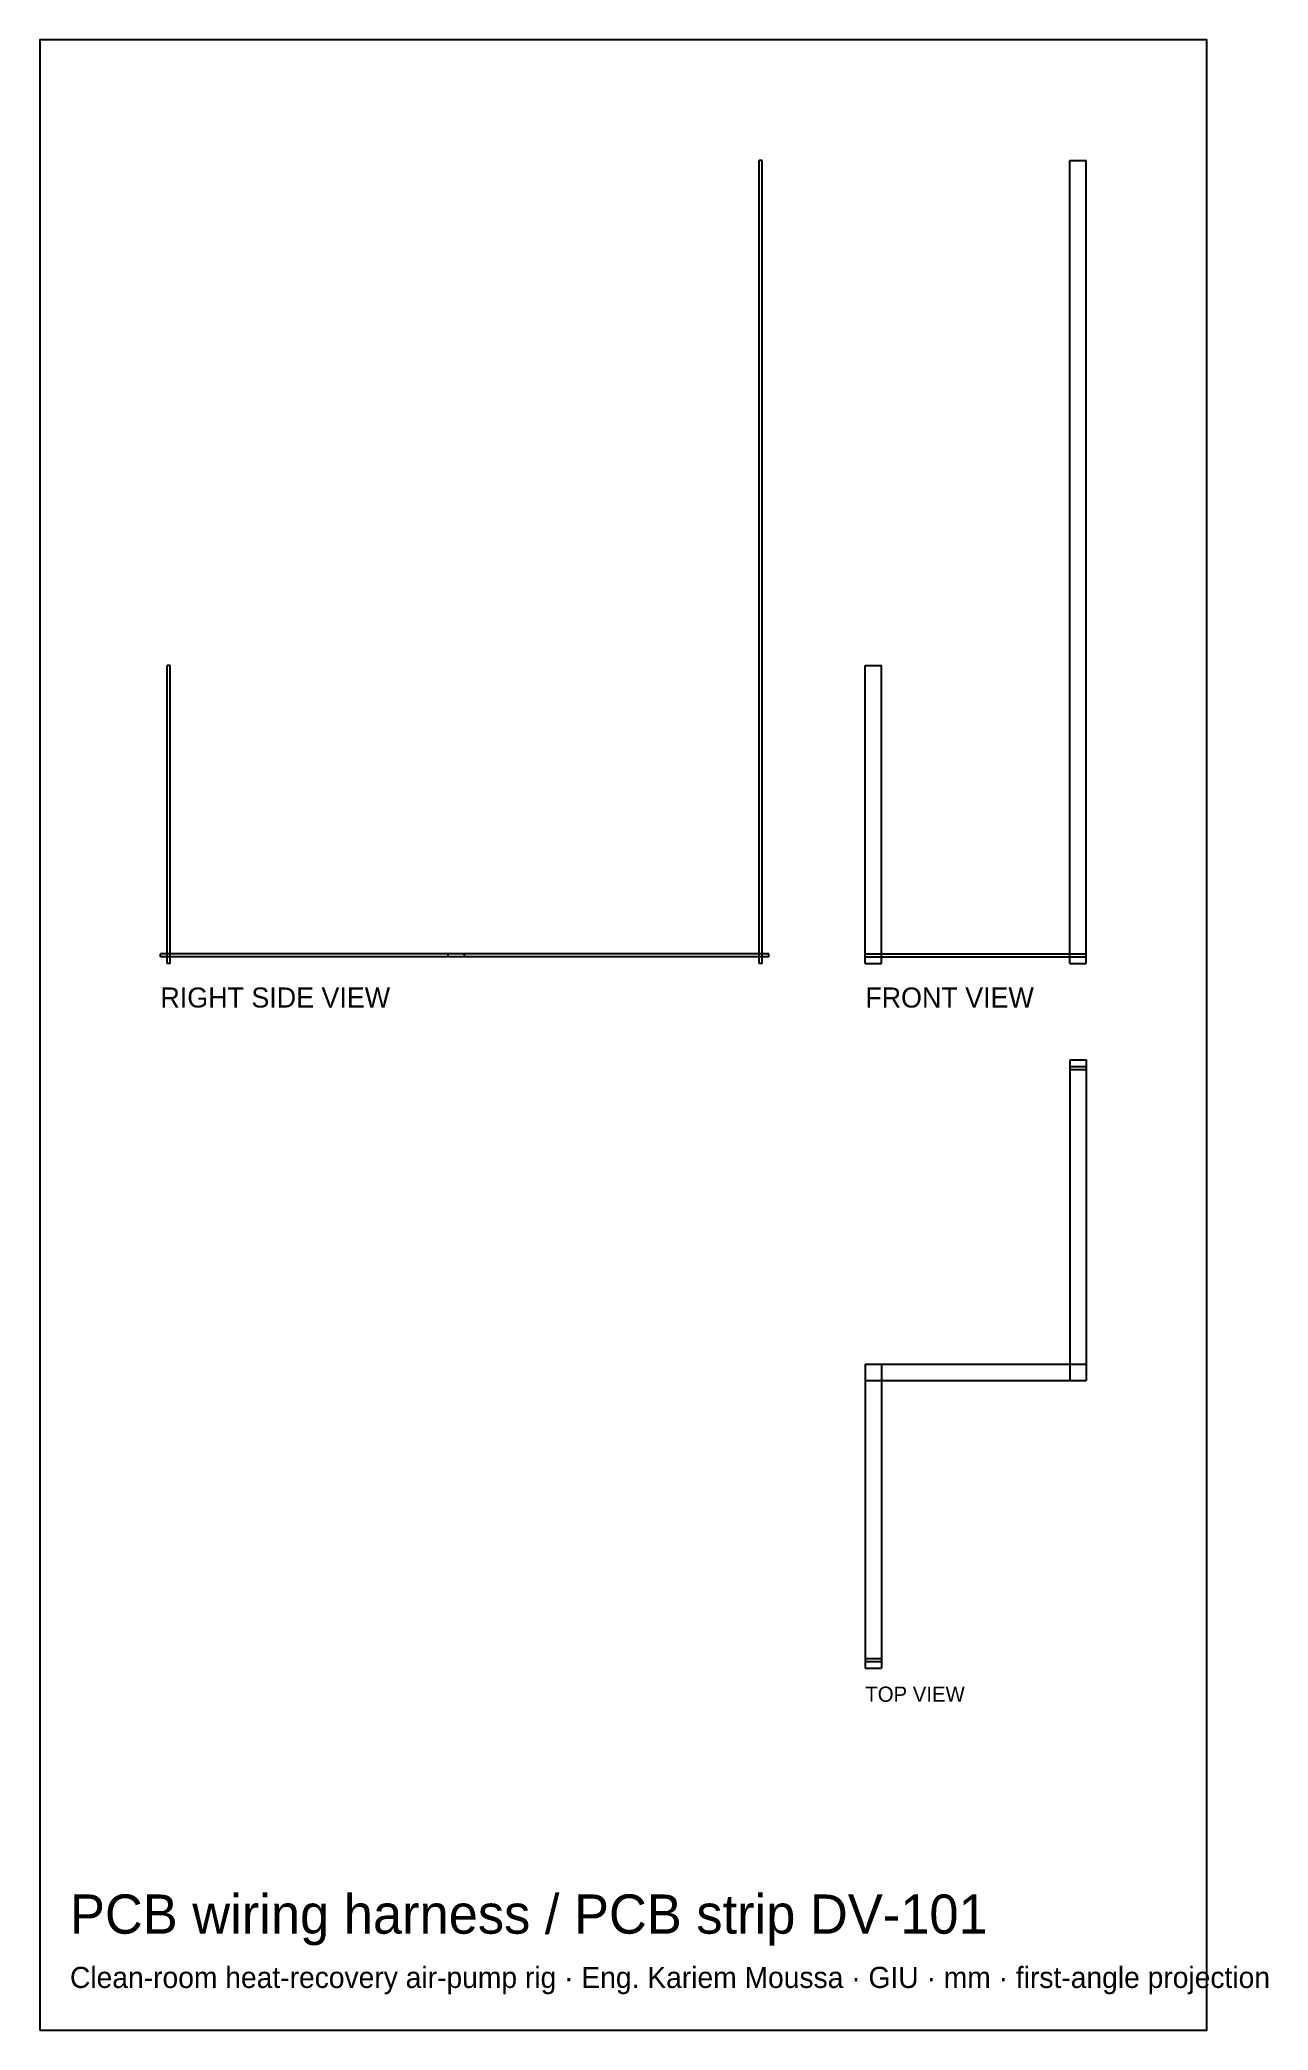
# Model space of a CAD drawing. Header units: millimetres. Extents: x -516 to -102, y -353 to 317.
import ezdxf

# ---------------------------------------------------------------- set-up
doc = ezdxf.new("R2010")
doc.units = ezdxf.units.MM
for name, color, linetype in [('BORDER', 7, 'Continuous'), ('HIDDEN', 8, 'Continuous'), ('TEXT', 5, 'Continuous'), ('VISIBLE', 7, 'Continuous')]:
    doc.layers.add(name, color=color, linetype=linetype)

msp = doc.modelspace()

# ---------------------------------------------------------------- linework, layer by layer
at = {"layer": 'BORDER'}
msp.add_lwpolyline([(-515.638688, -352.628864), (-122.844912, -352.628864), (-122.844912, 317.355088), (-515.638688, 317.355088)], close=True, dxfattribs=at)
at = {"layer": 'HIDDEN'}
for points in [[(-272.4336, 276.75), (-273.4336, 276.75)], [(-273.4336, 6.47), (-273.4336, 276.75)], [(-272.4336, 6.47), (-272.4336, 276.75)], [(-168.95, 276.75), (-163.45, 276.75)], [(-168.95, 6.47), (-168.95, 276.75)], [(-163.45, 6.47), (-163.45, 276.75)], [(-471.7836, 106.75), (-472.7836, 106.75)], [(-472.7836, 6.47), (-472.7836, 106.75)], [(-471.7836, 6.47), (-471.7836, 106.75)], [(-237.75, 106.75), (-232.25, 106.75)], [(-237.75, 6.47), (-237.75, 106.75)], [(-232.25, 6.47), (-232.25, 106.75)], [(-372.6836, 9.72), (-475.0336, 9.72)], [(-475.0336, 8.72), (-475.0336, 9.72)], [(-372.6836, 8.72), (-475.0336, 8.72)], [(-270.1836, 9.72), (-378.1836, 9.72)], [(-378.1836, 8.72), (-378.1836, 9.72)], [(-372.6836, 9.72), (-378.1836, 9.72)], [(-378.1836, 8.72), (-378.1836, 9.72)], [(-372.6836, 9.72), (-378.1836, 9.72)], [(-270.1836, 8.72), (-378.1836, 8.72)], [(-372.6836, 8.72), (-378.1836, 8.72)], [(-372.6836, 8.72), (-378.1836, 8.72)], [(-372.6836, 8.72), (-372.6836, 9.72)], [(-372.6836, 8.72), (-372.6836, 9.72)], [(-372.6836, 8.72), (-372.6836, 9.72)], [(-270.1836, 8.72), (-270.1836, 9.72)], [(-237.75, 9.72), (-232.25, 9.72)], [(-237.75, 9.72), (-163.45, 9.72)], [(-237.75, 8.72), (-237.75, 9.72)], [(-237.75, 8.72), (-237.75, 9.72)], [(-237.75, 9.72), (-232.25, 9.72)], [(-237.75, 8.72), (-237.75, 9.72)], [(-237.75, 8.72), (-232.25, 8.72)], [(-237.75, 8.72), (-163.45, 8.72)], [(-237.75, 8.72), (-232.25, 8.72)], [(-232.25, 8.72), (-232.25, 9.72)], [(-168.95, 8.72), (-168.95, 9.72)], [(-168.95, 9.72), (-163.45, 9.72)], [(-168.95, 8.72), (-168.95, 9.72)], [(-168.95, 8.72), (-163.45, 8.72)], [(-163.45, 8.72), (-163.45, 9.72)], [(-163.45, 8.72), (-163.45, 9.72)], [(-471.7836, 6.47), (-472.7836, 6.47)], [(-272.4336, 6.47), (-273.4336, 6.47)], [(-237.75, 6.47), (-232.25, 6.47)], [(-168.95, 6.47), (-163.45, 6.47)], [(-168.95, -25.9636), (-163.45, -25.9636)], [(-168.95, -25.9636), (-168.95, -133.9636)], [(-163.45, -25.9636), (-163.45, -133.9636)], [(-168.95, -28.2136), (-163.45, -28.2136)], [(-168.95, -28.2136), (-168.95, -29.2136)], [(-168.95, -29.2136), (-163.45, -29.2136)], [(-163.45, -28.2136), (-163.45, -29.2136)], [(-237.75, -128.4636), (-163.45, -128.4636)], [(-237.75, -128.4636), (-237.75, -133.9636)], [(-237.75, -128.4636), (-232.25, -128.4636)], [(-237.75, -128.4636), (-237.75, -230.8136)], [(-237.75, -133.9636), (-163.45, -133.9636)], [(-232.25, -128.4636), (-232.25, -230.8136)], [(-168.95, -133.9636), (-163.45, -133.9636)], [(-163.45, -128.4636), (-163.45, -133.9636)], [(-237.75, -227.5636), (-232.25, -227.5636)], [(-237.75, -227.5636), (-237.75, -228.5636)], [(-232.25, -227.5636), (-232.25, -228.5636)], [(-237.75, -228.5636), (-232.25, -228.5636)], [(-237.75, -230.8136), (-232.25, -230.8136)]]:
    msp.add_lwpolyline(points, dxfattribs=at)
at = {"layer": 'VISIBLE'}
for points in [[(-272.4336, 276.75), (-273.4336, 276.75)], [(-273.4336, 6.47), (-273.4336, 276.75)], [(-272.4336, 6.47), (-272.4336, 276.75)], [(-168.95, 276.75), (-163.45, 276.75)], [(-168.95, 9.72), (-168.95, 276.75)], [(-163.45, 6.47), (-163.45, 276.75)], [(-471.7836, 106.75), (-472.7836, 106.75)], [(-472.7836, 6.47), (-472.7836, 106.75)], [(-471.7836, 6.47), (-471.7836, 106.75)], [(-237.75, 106.75), (-232.25, 106.75)], [(-237.75, 6.47), (-237.75, 106.75)], [(-232.25, 6.47), (-232.25, 106.75)], [(-378.1836, 9.72), (-475.0336, 9.72)], [(-475.0336, 8.72), (-475.0336, 9.72)], [(-378.1836, 8.72), (-475.0336, 8.72)], [(-270.1836, 9.72), (-378.1836, 9.72)], [(-378.1836, 8.72), (-378.1836, 9.72)], [(-372.6836, 9.72), (-378.1836, 9.72)], [(-378.1836, 8.72), (-378.1836, 9.72)], [(-270.1836, 8.72), (-378.1836, 8.72)], [(-372.6836, 8.72), (-378.1836, 8.72)], [(-372.6836, 8.72), (-372.6836, 9.72)], [(-270.1836, 8.72), (-270.1836, 9.72)], [(-237.75, 9.72), (-232.25, 9.72)], [(-237.75, 8.72), (-237.75, 9.72)], [(-237.75, 8.72), (-232.25, 8.72)], [(-232.25, 9.72), (-163.45, 9.72)], [(-232.25, 8.72), (-232.25, 9.72)], [(-232.25, 8.72), (-163.45, 8.72)], [(-168.95, 9.72), (-163.45, 9.72)], [(-168.95, 8.72), (-168.95, 9.72)], [(-168.95, 6.47), (-168.95, 8.72)], [(-168.95, 8.72), (-163.45, 8.72)], [(-163.45, 8.72), (-163.45, 9.72)], [(-163.45, 8.72), (-163.45, 9.72)], [(-471.7836, 6.47), (-472.7836, 6.47)], [(-272.4336, 6.47), (-273.4336, 6.47)], [(-237.75, 6.47), (-232.25, 6.47)], [(-168.95, 6.47), (-163.45, 6.47)], [(-168.95, -25.9636), (-163.45, -25.9636)], [(-168.95, -25.9636), (-168.95, -133.9636)], [(-163.45, -25.9636), (-163.45, -133.9636)], [(-168.95, -28.2136), (-163.45, -28.2136)], [(-168.95, -28.2136), (-168.95, -29.2136)], [(-168.95, -29.2136), (-163.45, -29.2136)], [(-163.45, -28.2136), (-163.45, -29.2136)], [(-237.75, -128.4636), (-163.45, -128.4636)], [(-237.75, -128.4636), (-237.75, -133.9636)], [(-237.75, -128.4636), (-232.25, -128.4636)], [(-237.75, -128.4636), (-237.75, -230.8136)], [(-237.75, -133.9636), (-163.45, -133.9636)], [(-232.25, -128.4636), (-232.25, -230.8136)], [(-168.95, -133.9636), (-163.45, -133.9636)], [(-163.45, -128.4636), (-163.45, -133.9636)], [(-237.75, -227.5636), (-232.25, -227.5636)], [(-237.75, -227.5636), (-237.75, -228.5636)], [(-232.25, -227.5636), (-232.25, -228.5636)], [(-237.75, -228.5636), (-232.25, -228.5636)], [(-237.75, -230.8136), (-232.25, -230.8136)]]:
    msp.add_lwpolyline(points, dxfattribs=at)

# ---------------------------------------------------------------- texts
at = {"layer": 'TEXT'}
for s, height, p in [('RIGHT SIDE VIEW', 6.757, (-475.0336, -8.3954)), ('FRONT VIEW', 6.757, (-237.75, -8.3954)), ('TOP VIEW', 5.12125, (-237.75, -242.08035)), ('PCB wiring harness / PCB strip DV-101', 13.1966536, (-505.487416, -320.144794)), ('Clean-room heat-recovery air-pump rig · Eng. Kariem Moussa · GIU · mm · first-angle projection', 7.1058904, (-505.487416, -338.417083))]:
    msp.add_text(s, height=height, dxfattribs=at).set_placement(p)

doc.saveas('drawing.dxf')
